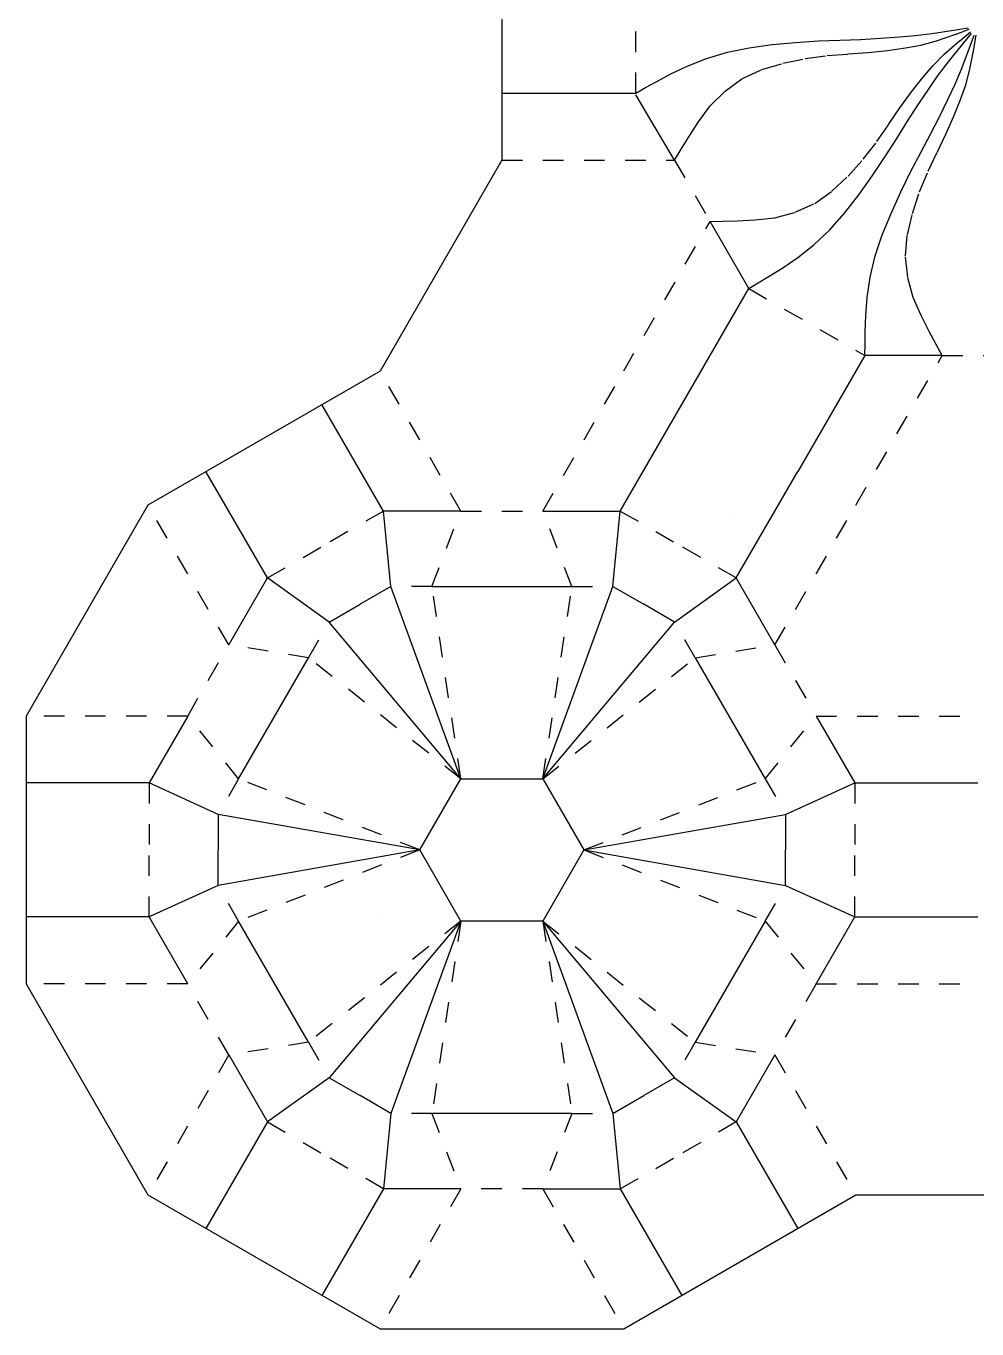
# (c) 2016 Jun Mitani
# Model space of a CAD drawing. Extents: x 7 to 203, y -288 to -9.
# Drawn here: x 7 to 72.3, y -227.2 to -137.7 of the extents above; entities that cross this region are included whole.
import ezdxf

# ---------------------------------------------------------------- set-up
doc = ezdxf.new("R2010")
doc.units = 0
for name, pattern in [('AI-LINETYPE-11', [2.822222, 1.411111, -1.411111]), ('AI-LINETYPE-120', [2.822222, 1.411111, -1.411111]), ('AI-LINETYPE-121', [2.822222, 1.411111, -1.411111]), ('AI-LINETYPE-138', [2.822222, 1.411111, -1.411111]), ('AI-LINETYPE-139', [2.822222, 1.411111, -1.411111]), ('AI-LINETYPE-140', [2.822222, 1.411111, -1.411111]), ('AI-LINETYPE-141', [2.822222, 1.411111, -1.411111]), ('AI-LINETYPE-142', [2.822222, 1.411111, -1.411111]), ('AI-LINETYPE-143', [2.822222, 1.411111, -1.411111]), ('AI-LINETYPE-144', [2.822222, 1.411111, -1.411111]), ('AI-LINETYPE-145', [2.822222, 1.411111, -1.411111]), ('AI-LINETYPE-146', [2.822222, 1.411111, -1.411111]), ('AI-LINETYPE-147', [2.822222, 1.411111, -1.411111]), ('AI-LINETYPE-148', [2.822222, 1.411111, -1.411111]), ('AI-LINETYPE-149', [2.822222, 1.411111, -1.411111]), ('AI-LINETYPE-150', [2.822222, 1.411111, -1.411111]), ('AI-LINETYPE-151', [2.822222, 1.411111, -1.411111]), ('AI-LINETYPE-152', [2.822222, 1.411111, -1.411111]), ('AI-LINETYPE-153', [2.822222, 1.411111, -1.411111]), ('AI-LINETYPE-154', [2.822222, 1.411111, -1.411111]), ('AI-LINETYPE-155', [2.822222, 1.411111, -1.411111]), ('AI-LINETYPE-156', [2.822222, 1.411111, -1.411111]), ('AI-LINETYPE-157', [2.822222, 1.411111, -1.411111]), ('AI-LINETYPE-158', [2.822222, 1.411111, -1.411111]), ('AI-LINETYPE-159', [2.822222, 1.411111, -1.411111]), ('AI-LINETYPE-160', [2.822222, 1.411111, -1.411111]), ('AI-LINETYPE-161', [2.822222, 1.411111, -1.411111]), ('AI-LINETYPE-162', [2.822222, 1.411111, -1.411111]), ('AI-LINETYPE-163', [2.822222, 1.411111, -1.411111]), ('AI-LINETYPE-164', [2.822222, 1.411111, -1.411111]), ('AI-LINETYPE-165', [2.822222, 1.411111, -1.411111]), ('AI-LINETYPE-166', [2.822222, 1.411111, -1.411111]), ('AI-LINETYPE-167', [2.822222, 1.411111, -1.411111]), ('AI-LINETYPE-168', [2.822222, 1.411111, -1.411111]), ('AI-LINETYPE-169', [2.822222, 1.411111, -1.411111]), ('AI-LINETYPE-170', [2.822222, 1.411111, -1.411111]), ('AI-LINETYPE-171', [2.822222, 1.411111, -1.411111]), ('AI-LINETYPE-172', [2.822222, 1.411111, -1.411111]), ('AI-LINETYPE-173', [2.822222, 1.411111, -1.411111]), ('AI-LINETYPE-174', [2.822222, 1.411111, -1.411111]), ('AI-LINETYPE-175', [2.822222, 1.411111, -1.411111]), ('AI-LINETYPE-176', [2.822222, 1.411111, -1.411111]), ('AI-LINETYPE-177', [2.822222, 1.411111, -1.411111]), ('AI-LINETYPE-178', [2.822222, 1.411111, -1.411111]), ('AI-LINETYPE-179', [2.822222, 1.411111, -1.411111]), ('AI-LINETYPE-18', [2.822222, 1.411111, -1.411111]), ('AI-LINETYPE-180', [2.822222, 1.411111, -1.411111]), ('AI-LINETYPE-181', [2.822222, 1.411111, -1.411111]), ('AI-LINETYPE-182', [2.822222, 1.411111, -1.411111]), ('AI-LINETYPE-183', [2.822222, 1.411111, -1.411111]), ('AI-LINETYPE-184', [2.822222, 1.411111, -1.411111]), ('AI-LINETYPE-185', [2.822222, 1.411111, -1.411111]), ('AI-LINETYPE-186', [2.822222, 1.411111, -1.411111]), ('AI-LINETYPE-187', [2.822222, 1.411111, -1.411111]), ('AI-LINETYPE-188', [2.822222, 1.411111, -1.411111]), ('AI-LINETYPE-189', [2.822222, 1.411111, -1.411111]), ('AI-LINETYPE-19', [2.822222, 1.411111, -1.411111]), ('AI-LINETYPE-190', [2.822222, 1.411111, -1.411111]), ('AI-LINETYPE-191', [2.822222, 1.411111, -1.411111]), ('AI-LINETYPE-192', [2.822222, 1.411111, -1.411111]), ('AI-LINETYPE-193', [2.822222, 1.411111, -1.411111]), ('AI-LINETYPE-194', [2.822222, 1.411111, -1.411111]), ('AI-LINETYPE-195', [2.822222, 1.411111, -1.411111]), ('AI-LINETYPE-196', [2.822222, 1.411111, -1.411111]), ('AI-LINETYPE-197', [2.822222, 1.411111, -1.411111]), ('AI-LINETYPE-198', [2.822222, 1.411111, -1.411111]), ('AI-LINETYPE-199', [2.822222, 1.411111, -1.411111]), ('AI-LINETYPE-20', [2.822222, 1.411111, -1.411111]), ('AI-LINETYPE-200', [2.822222, 1.411111, -1.411111]), ('AI-LINETYPE-201', [2.822222, 1.411111, -1.411111]), ('AI-LINETYPE-202', [2.822222, 1.411111, -1.411111]), ('AI-LINETYPE-203', [2.822222, 1.411111, -1.411111]), ('AI-LINETYPE-204', [2.822222, 1.411111, -1.411111]), ('AI-LINETYPE-205', [2.822222, 1.411111, -1.411111]), ('AI-LINETYPE-206', [2.822222, 1.411111, -1.411111]), ('AI-LINETYPE-207', [2.822222, 1.411111, -1.411111]), ('AI-LINETYPE-208', [2.822222, 1.411111, -1.411111]), ('AI-LINETYPE-209', [2.822222, 1.411111, -1.411111]), ('AI-LINETYPE-210', [2.822222, 1.411111, -1.411111]), ('AI-LINETYPE-211', [2.822222, 1.411111, -1.411111]), ('AI-LINETYPE-212', [2.822222, 1.411111, -1.411111]), ('AI-LINETYPE-213', [2.822222, 1.411111, -1.411111]), ('AI-LINETYPE-214', [2.822222, 1.411111, -1.411111]), ('AI-LINETYPE-215', [2.822222, 1.411111, -1.411111]), ('AI-LINETYPE-388', [2.822222, 1.411111, -1.411111]), ('AI-LINETYPE-389', [2.822222, 1.411111, -1.411111]), ('AI-LINETYPE-391', [2.822222, 1.411111, -1.411111]), ('AI-LINETYPE-395', [2.822222, 1.411111, -1.411111]), ('AI-LINETYPE-60', [2.822222, 1.411111, -1.411111]), ('AI-LINETYPE-61', [2.822222, 1.411111, -1.411111]), ('AI-LINETYPE-72', [2.822222, 1.411111, -1.411111]), ('AI-LINETYPE-73', [2.822222, 1.411111, -1.411111]), ('AI-LINETYPE-93', [2.822222, 1.411111, -1.411111]), ('AI-LINETYPE-94', [2.822222, 1.411111, -1.411111]), ('AI-LINETYPE-95', [2.822222, 1.411111, -1.411111])]:
    doc.linetypes.add(name, pattern=pattern)
for name, color, linetype in [('CUTLINE', 7, 'CONTINUOUS'), ('MOUNTAINLINE', 7, 'CONTINUOUS'), ('VALLEYLINE', 7, 'CONTINUOUS')]:
    doc.layers.add(name, color=color, linetype=linetype)

# ---------------------------------------------------------------- blocks, each defined once
blk = doc.blocks.new('BLOCK_12')
at = {"layer": 'VALLEYLINE', "color": 7, "linetype": 'AI-LINETYPE-11'}
blk.add_lwpolyline([(39.651, -146.895), (39.651, -146.895), (51.515, -146.895)], dxfattribs=at)
blk = doc.blocks.new('BLOCK_19')
at = {"layer": 'VALLEYLINE', "color": 7, "linetype": 'AI-LINETYPE-18'}
blk.add_lwpolyline([(69.901, -160.323), (69.901, -160.323)], dxfattribs=at)
blk = doc.blocks.new('BLOCK_20')
at = {"layer": 'VALLEYLINE', "color": 7, "linetype": 'AI-LINETYPE-19'}
blk.add_lwpolyline([(53.95, -151.114), (53.95, -151.114)], dxfattribs=at)
blk = doc.blocks.new('BLOCK_21')
at = {"layer": 'VALLEYLINE', "color": 7, "linetype": 'AI-LINETYPE-20'}
blk.add_lwpolyline([(51.515, -146.895), (51.515, -146.895)], dxfattribs=at)
blk = doc.blocks.new('BLOCK_58')
at = {"layer": 'VALLEYLINE', "color": 7, "linetype": 'AI-LINETYPE-60'}
blk.add_lwpolyline([(53.95, -151.114), (53.95, -151.114)], dxfattribs=at)
at = {"layer": 'VALLEYLINE', "color": 7, "linetype": 'AI-LINETYPE-61'}
blk.add_lwpolyline([(69.901, -160.323), (69.901, -160.323)], dxfattribs=at)
blk = doc.blocks.new('BLOCK_59')
at = {"layer": 'VALLEYLINE', "color": 7, "linetype": 'AI-LINETYPE-72'}
blk.add_lwpolyline([(53.95, -151.114), (53.95, -151.114)], dxfattribs=at)
at = {"layer": 'VALLEYLINE', "color": 7, "linetype": 'AI-LINETYPE-73'}
blk.add_lwpolyline([(69.901, -160.323), (69.901, -160.323)], dxfattribs=at)
blk = doc.blocks.new('BLOCK_73')
at = {"layer": 'VALLEYLINE', "color": 7, "linetype": 'AI-LINETYPE-93'}
blk.add_lwpolyline([(69.901, -160.323), (69.482, -159.557), (69.013, -158.681), (68.444, -157.576), (67.905, -156.344), (67.526, -154.945), (67.371, -153.477), (67.506, -152.032), (67.855, -150.554), (68.344, -149.077), (68.923, -147.66), (69.542, -146.365), (70.15, -145.123), (70.699, -143.884), (71.163, -142.722), (71.518, -141.725), (71.807, -140.654), (72.076, -139.256), (72.232, -138.314)], dxfattribs=at)
blk = doc.blocks.new('BLOCK_74')
at = {"layer": 'VALLEYLINE', "color": 7, "linetype": 'AI-LINETYPE-94'}
blk.add_lwpolyline([(53.95, -151.114), (54.822, -151.094), (55.815, -151.061), (57.057, -151.002), (58.393, -150.852), (59.795, -150.481), (61.143, -149.881), (62.327, -149.042), (63.432, -148), (64.467, -146.839), (65.405, -145.628), (66.217, -144.445), (66.989, -143.298), (67.787, -142.203), (68.561, -141.22), (69.247, -140.415), (70.03, -139.628), (71.106, -138.696), (71.844, -138.09)], dxfattribs=at)
blk = doc.blocks.new('BLOCK_75')
at = {"layer": 'VALLEYLINE', "color": 7, "linetype": 'AI-LINETYPE-95'}
blk.add_lwpolyline([(51.515, -146.895), (51.968, -146.15), (52.492, -145.306), (53.165, -144.261), (53.962, -143.178), (54.985, -142.15), (56.179, -141.282), (57.497, -140.676), (58.952, -140.24), (60.475, -139.925), (61.993, -139.718), (63.423, -139.606), (64.803, -139.512), (66.15, -139.368), (67.388, -139.189), (68.43, -138.997), (69.501, -138.712), (70.847, -138.246), (71.74, -137.91)], dxfattribs=at)
blk = doc.blocks.new('BLOCK_100')
at = {"layer": 'VALLEYLINE', "color": 7, "linetype": 'AI-LINETYPE-120'}
blk.add_lwpolyline([(48.018, -161.387), (48.018, -161.387), (53.95, -151.114)], dxfattribs=at)
blk = doc.blocks.new('BLOCK_101')
at = {"layer": 'VALLEYLINE', "color": 7, "linetype": 'AI-LINETYPE-121'}
blk.add_lwpolyline([(63.969, -170.597), (63.969, -170.597), (69.901, -160.323)], dxfattribs=at)
blk = doc.blocks.new('BLOCK_118')
at = {"layer": 'VALLEYLINE', "color": 7, "linetype": 'AI-LINETYPE-138'}
blk.add_lwpolyline([(36.832, -189.415), (36.832, -189.415)], dxfattribs=at)
blk = doc.blocks.new('BLOCK_119')
at = {"layer": 'VALLEYLINE', "color": 7, "linetype": 'AI-LINETYPE-139'}
blk.add_lwpolyline([(42.471, -189.415), (42.471, -189.415)], dxfattribs=at)
blk = doc.blocks.new('BLOCK_120')
at = {"layer": 'VALLEYLINE', "color": 7, "linetype": 'AI-LINETYPE-140'}
blk.add_lwpolyline([(36.832, -189.415), (34.845, -176.196)], dxfattribs=at)
blk = doc.blocks.new('BLOCK_121')
at = {"layer": 'VALLEYLINE', "color": 7, "linetype": 'AI-LINETYPE-141'}
blk.add_lwpolyline([(42.471, -189.415), (44.457, -176.196)], dxfattribs=at)
blk = doc.blocks.new('BLOCK_122')
at = {"layer": 'VALLEYLINE', "color": 7, "linetype": 'AI-LINETYPE-142'}
blk.add_lwpolyline([(34.845, -176.196), (32.023, -176.196)], dxfattribs=at)
blk = doc.blocks.new('BLOCK_123')
at = {"layer": 'VALLEYLINE', "color": 7, "linetype": 'AI-LINETYPE-143'}
blk.add_lwpolyline([(44.457, -176.196), (47.279, -176.196)], dxfattribs=at)
blk = doc.blocks.new('BLOCK_124')
at = {"layer": 'VALLEYLINE', "color": 7, "linetype": 'AI-LINETYPE-144'}
blk.add_lwpolyline([(34.845, -176.196), (36.832, -171.007)], dxfattribs=at)
blk = doc.blocks.new('BLOCK_125')
at = {"layer": 'VALLEYLINE', "color": 7, "linetype": 'AI-LINETYPE-145'}
blk.add_lwpolyline([(44.457, -176.196), (42.471, -171.007)], dxfattribs=at)
blk = doc.blocks.new('BLOCK_126')
at = {"layer": 'VALLEYLINE', "color": 7, "linetype": 'AI-LINETYPE-146'}
blk.add_lwpolyline([(36.832, -171.007), (42.471, -171.007)], dxfattribs=at)
blk = doc.blocks.new('BLOCK_127')
at = {"layer": 'VALLEYLINE', "color": 7, "linetype": 'AI-LINETYPE-147'}
blk.add_lwpolyline([(31.518, -171.007), (27.533, -173.308)], dxfattribs=at)
blk = doc.blocks.new('BLOCK_128')
at = {"layer": 'VALLEYLINE', "color": 7, "linetype": 'AI-LINETYPE-148'}
blk.add_lwpolyline([(47.785, -171.007), (51.77, -173.308)], dxfattribs=at)
blk = doc.blocks.new('BLOCK_129')
at = {"layer": 'VALLEYLINE', "color": 7, "linetype": 'AI-LINETYPE-149'}
blk.add_lwpolyline([(42.471, -189.415), (42.471, -189.415)], dxfattribs=at)
blk = doc.blocks.new('BLOCK_130')
at = {"layer": 'VALLEYLINE', "color": 7, "linetype": 'AI-LINETYPE-150'}
blk.add_lwpolyline([(45.29, -194.298), (45.29, -194.298)], dxfattribs=at)
blk = doc.blocks.new('BLOCK_131')
at = {"layer": 'VALLEYLINE', "color": 7, "linetype": 'AI-LINETYPE-151'}
blk.add_lwpolyline([(42.471, -189.415), (52.925, -181.085)], dxfattribs=at)
blk = doc.blocks.new('BLOCK_132')
at = {"layer": 'VALLEYLINE', "color": 7, "linetype": 'AI-LINETYPE-152'}
blk.add_lwpolyline([(45.29, -194.298), (57.731, -189.409)], dxfattribs=at)
blk = doc.blocks.new('BLOCK_133')
at = {"layer": 'VALLEYLINE', "color": 7, "linetype": 'AI-LINETYPE-153'}
blk.add_lwpolyline([(52.925, -181.085), (51.514, -178.64)], dxfattribs=at)
blk = doc.blocks.new('BLOCK_134')
at = {"layer": 'VALLEYLINE', "color": 7, "linetype": 'AI-LINETYPE-154'}
blk.add_lwpolyline([(57.731, -189.409), (59.142, -191.854)], dxfattribs=at)
blk = doc.blocks.new('BLOCK_135')
at = {"layer": 'VALLEYLINE', "color": 7, "linetype": 'AI-LINETYPE-155'}
blk.add_lwpolyline([(52.925, -181.085), (58.412, -180.211)], dxfattribs=at)
blk = doc.blocks.new('BLOCK_136')
at = {"layer": 'VALLEYLINE', "color": 7, "linetype": 'AI-LINETYPE-156'}
blk.add_lwpolyline([(57.731, -189.409), (61.232, -185.094)], dxfattribs=at)
blk = doc.blocks.new('BLOCK_137')
at = {"layer": 'VALLEYLINE', "color": 7, "linetype": 'AI-LINETYPE-157'}
blk.add_lwpolyline([(58.412, -180.211), (61.232, -185.094)], dxfattribs=at)
blk = doc.blocks.new('BLOCK_138')
at = {"layer": 'VALLEYLINE', "color": 7, "linetype": 'AI-LINETYPE-158'}
blk.add_lwpolyline([(55.755, -175.609), (51.77, -173.308)], dxfattribs=at)
blk = doc.blocks.new('BLOCK_139')
at = {"layer": 'VALLEYLINE', "color": 7, "linetype": 'AI-LINETYPE-159'}
blk.add_lwpolyline([(63.888, -189.696), (63.888, -194.298)], dxfattribs=at)
blk = doc.blocks.new('BLOCK_140')
at = {"layer": 'VALLEYLINE', "color": 7, "linetype": 'AI-LINETYPE-160'}
blk.add_lwpolyline([(45.29, -194.298), (45.29, -194.298)], dxfattribs=at)
blk = doc.blocks.new('BLOCK_141')
at = {"layer": 'VALLEYLINE', "color": 7, "linetype": 'AI-LINETYPE-161'}
blk.add_lwpolyline([(42.471, -199.181), (42.471, -199.181)], dxfattribs=at)
blk = doc.blocks.new('BLOCK_142')
at = {"layer": 'VALLEYLINE', "color": 7, "linetype": 'AI-LINETYPE-162'}
blk.add_lwpolyline([(45.29, -194.298), (57.731, -199.187)], dxfattribs=at)
blk = doc.blocks.new('BLOCK_143')
at = {"layer": 'VALLEYLINE', "color": 7, "linetype": 'AI-LINETYPE-163'}
blk.add_lwpolyline([(42.471, -199.181), (52.925, -207.511)], dxfattribs=at)
blk = doc.blocks.new('BLOCK_144')
at = {"layer": 'VALLEYLINE', "color": 7, "linetype": 'AI-LINETYPE-164'}
blk.add_lwpolyline([(57.731, -199.187), (59.142, -196.742)], dxfattribs=at)
blk = doc.blocks.new('BLOCK_145')
at = {"layer": 'VALLEYLINE', "color": 7, "linetype": 'AI-LINETYPE-165'}
blk.add_lwpolyline([(52.925, -207.511), (51.514, -209.955)], dxfattribs=at)
blk = doc.blocks.new('BLOCK_146')
at = {"layer": 'VALLEYLINE', "color": 7, "linetype": 'AI-LINETYPE-166'}
blk.add_lwpolyline([(57.731, -199.187), (61.232, -203.501)], dxfattribs=at)
blk = doc.blocks.new('BLOCK_147')
at = {"layer": 'VALLEYLINE', "color": 7, "linetype": 'AI-LINETYPE-167'}
blk.add_lwpolyline([(52.925, -207.511), (58.412, -208.385)], dxfattribs=at)
blk = doc.blocks.new('BLOCK_148')
at = {"layer": 'VALLEYLINE', "color": 7, "linetype": 'AI-LINETYPE-168'}
blk.add_lwpolyline([(61.232, -203.501), (58.412, -208.385)], dxfattribs=at)
blk = doc.blocks.new('BLOCK_149')
at = {"layer": 'VALLEYLINE', "color": 7, "linetype": 'AI-LINETYPE-169'}
blk.add_lwpolyline([(63.888, -198.9), (63.888, -194.298)], dxfattribs=at)
blk = doc.blocks.new('BLOCK_150')
at = {"layer": 'VALLEYLINE', "color": 7, "linetype": 'AI-LINETYPE-170'}
blk.add_lwpolyline([(55.755, -212.986), (51.77, -215.288)], dxfattribs=at)
blk = doc.blocks.new('BLOCK_151')
at = {"layer": 'VALLEYLINE', "color": 7, "linetype": 'AI-LINETYPE-171'}
blk.add_lwpolyline([(42.471, -199.181), (42.471, -199.181)], dxfattribs=at)
blk = doc.blocks.new('BLOCK_152')
at = {"layer": 'VALLEYLINE', "color": 7, "linetype": 'AI-LINETYPE-172'}
blk.add_lwpolyline([(36.832, -199.181), (36.832, -199.181)], dxfattribs=at)
blk = doc.blocks.new('BLOCK_153')
at = {"layer": 'VALLEYLINE', "color": 7, "linetype": 'AI-LINETYPE-173'}
blk.add_lwpolyline([(42.471, -199.181), (44.457, -212.399)], dxfattribs=at)
blk = doc.blocks.new('BLOCK_154')
at = {"layer": 'VALLEYLINE', "color": 7, "linetype": 'AI-LINETYPE-174'}
blk.add_lwpolyline([(36.832, -199.181), (34.845, -212.399)], dxfattribs=at)
blk = doc.blocks.new('BLOCK_155')
at = {"layer": 'VALLEYLINE', "color": 7, "linetype": 'AI-LINETYPE-175'}
blk.add_lwpolyline([(44.457, -212.399), (47.279, -212.399)], dxfattribs=at)
blk = doc.blocks.new('BLOCK_156')
at = {"layer": 'VALLEYLINE', "color": 7, "linetype": 'AI-LINETYPE-176'}
blk.add_lwpolyline([(34.845, -212.399), (32.023, -212.399)], dxfattribs=at)
blk = doc.blocks.new('BLOCK_157')
at = {"layer": 'VALLEYLINE', "color": 7, "linetype": 'AI-LINETYPE-177'}
blk.add_lwpolyline([(44.457, -212.399), (42.471, -217.588)], dxfattribs=at)
blk = doc.blocks.new('BLOCK_158')
at = {"layer": 'VALLEYLINE', "color": 7, "linetype": 'AI-LINETYPE-178'}
blk.add_lwpolyline([(34.845, -212.399), (36.832, -217.588)], dxfattribs=at)
blk = doc.blocks.new('BLOCK_159')
at = {"layer": 'VALLEYLINE', "color": 7, "linetype": 'AI-LINETYPE-179'}
blk.add_lwpolyline([(42.471, -217.588), (36.832, -217.588)], dxfattribs=at)
blk = doc.blocks.new('BLOCK_160')
at = {"layer": 'VALLEYLINE', "color": 7, "linetype": 'AI-LINETYPE-180'}
blk.add_lwpolyline([(47.785, -217.588), (51.77, -215.288)], dxfattribs=at)
blk = doc.blocks.new('BLOCK_161')
at = {"layer": 'VALLEYLINE', "color": 7, "linetype": 'AI-LINETYPE-181'}
blk.add_lwpolyline([(31.518, -217.588), (27.533, -215.288)], dxfattribs=at)
blk = doc.blocks.new('BLOCK_162')
at = {"layer": 'VALLEYLINE', "color": 7, "linetype": 'AI-LINETYPE-182'}
blk.add_lwpolyline([(36.832, -199.181), (36.832, -199.181)], dxfattribs=at)
blk = doc.blocks.new('BLOCK_163')
at = {"layer": 'VALLEYLINE', "color": 7, "linetype": 'AI-LINETYPE-183'}
blk.add_lwpolyline([(34.012, -194.298), (34.012, -194.298)], dxfattribs=at)
blk = doc.blocks.new('BLOCK_164')
at = {"layer": 'VALLEYLINE', "color": 7, "linetype": 'AI-LINETYPE-184'}
blk.add_lwpolyline([(36.832, -199.181), (26.377, -207.511)], dxfattribs=at)
blk = doc.blocks.new('BLOCK_165')
at = {"layer": 'VALLEYLINE', "color": 7, "linetype": 'AI-LINETYPE-185'}
blk.add_lwpolyline([(34.012, -194.298), (21.571, -199.187)], dxfattribs=at)
blk = doc.blocks.new('BLOCK_166')
at = {"layer": 'VALLEYLINE', "color": 7, "linetype": 'AI-LINETYPE-186'}
blk.add_lwpolyline([(26.377, -207.511), (27.789, -209.955)], dxfattribs=at)
blk = doc.blocks.new('BLOCK_167')
at = {"layer": 'VALLEYLINE', "color": 7, "linetype": 'AI-LINETYPE-187'}
blk.add_lwpolyline([(21.571, -199.187), (20.16, -196.742)], dxfattribs=at)
blk = doc.blocks.new('BLOCK_168')
at = {"layer": 'VALLEYLINE', "color": 7, "linetype": 'AI-LINETYPE-188'}
blk.add_lwpolyline([(26.377, -207.511), (20.89, -208.385)], dxfattribs=at)
blk = doc.blocks.new('BLOCK_169')
at = {"layer": 'VALLEYLINE', "color": 7, "linetype": 'AI-LINETYPE-189'}
blk.add_lwpolyline([(21.571, -199.187), (18.071, -203.501)], dxfattribs=at)
blk = doc.blocks.new('BLOCK_170')
at = {"layer": 'VALLEYLINE', "color": 7, "linetype": 'AI-LINETYPE-190'}
blk.add_lwpolyline([(20.89, -208.385), (18.071, -203.501)], dxfattribs=at)
blk = doc.blocks.new('BLOCK_171')
at = {"layer": 'VALLEYLINE', "color": 7, "linetype": 'AI-LINETYPE-191'}
blk.add_lwpolyline([(23.547, -212.986), (27.533, -215.288)], dxfattribs=at)
blk = doc.blocks.new('BLOCK_172')
at = {"layer": 'VALLEYLINE', "color": 7, "linetype": 'AI-LINETYPE-192'}
blk.add_lwpolyline([(15.414, -198.9), (15.414, -194.298)], dxfattribs=at)
blk = doc.blocks.new('BLOCK_173')
at = {"layer": 'VALLEYLINE', "color": 7, "linetype": 'AI-LINETYPE-193'}
blk.add_lwpolyline([(18.071, -203.501), (6.967, -203.501)], dxfattribs=at)
blk = doc.blocks.new('BLOCK_174')
at = {"layer": 'VALLEYLINE', "color": 7, "linetype": 'AI-LINETYPE-194'}
blk.add_lwpolyline([(34.012, -194.298), (34.012, -194.298)], dxfattribs=at)
blk = doc.blocks.new('BLOCK_175')
at = {"layer": 'VALLEYLINE', "color": 7, "linetype": 'AI-LINETYPE-195'}
blk.add_lwpolyline([(36.832, -189.415), (36.832, -189.415)], dxfattribs=at)
blk = doc.blocks.new('BLOCK_176')
at = {"layer": 'VALLEYLINE', "color": 7, "linetype": 'AI-LINETYPE-196'}
blk.add_lwpolyline([(34.012, -194.298), (21.571, -189.409)], dxfattribs=at)
blk = doc.blocks.new('BLOCK_177')
at = {"layer": 'VALLEYLINE', "color": 7, "linetype": 'AI-LINETYPE-197'}
blk.add_lwpolyline([(36.832, -189.415), (26.377, -181.085)], dxfattribs=at)
blk = doc.blocks.new('BLOCK_178')
at = {"layer": 'VALLEYLINE', "color": 7, "linetype": 'AI-LINETYPE-198'}
blk.add_lwpolyline([(21.571, -189.409), (20.16, -191.854)], dxfattribs=at)
blk = doc.blocks.new('BLOCK_179')
at = {"layer": 'VALLEYLINE', "color": 7, "linetype": 'AI-LINETYPE-199'}
blk.add_lwpolyline([(26.377, -181.085), (27.789, -178.64)], dxfattribs=at)
blk = doc.blocks.new('BLOCK_180')
at = {"layer": 'VALLEYLINE', "color": 7, "linetype": 'AI-LINETYPE-200'}
blk.add_lwpolyline([(21.571, -189.409), (18.071, -185.094)], dxfattribs=at)
blk = doc.blocks.new('BLOCK_181')
at = {"layer": 'VALLEYLINE', "color": 7, "linetype": 'AI-LINETYPE-201'}
blk.add_lwpolyline([(26.377, -181.085), (20.89, -180.211)], dxfattribs=at)
blk = doc.blocks.new('BLOCK_182')
at = {"layer": 'VALLEYLINE', "color": 7, "linetype": 'AI-LINETYPE-202'}
blk.add_lwpolyline([(18.071, -185.094), (20.89, -180.211)], dxfattribs=at)
blk = doc.blocks.new('BLOCK_183')
at = {"layer": 'VALLEYLINE', "color": 7, "linetype": 'AI-LINETYPE-203'}
blk.add_lwpolyline([(15.414, -189.696), (15.414, -194.298)], dxfattribs=at)
blk = doc.blocks.new('BLOCK_184')
at = {"layer": 'VALLEYLINE', "color": 7, "linetype": 'AI-LINETYPE-204'}
blk.add_lwpolyline([(23.547, -175.609), (27.533, -173.308)], dxfattribs=at)
blk = doc.blocks.new('BLOCK_185')
at = {"layer": 'VALLEYLINE', "color": 7, "linetype": 'AI-LINETYPE-205'}
blk.add_lwpolyline([(18.071, -185.094), (6.967, -185.094)], dxfattribs=at)
blk = doc.blocks.new('BLOCK_186')
at = {"layer": 'VALLEYLINE', "color": 7, "linetype": 'AI-LINETYPE-206'}
blk.add_lwpolyline([(20.891, -180.211), (15.339, -170.595)], dxfattribs=at)
blk = doc.blocks.new('BLOCK_187')
at = {"layer": 'VALLEYLINE', "color": 7, "linetype": 'AI-LINETYPE-207'}
blk.add_lwpolyline([(36.832, -171.007), (31.28, -161.391)], dxfattribs=at)
blk = doc.blocks.new('BLOCK_188')
at = {"layer": 'VALLEYLINE', "color": 7, "linetype": 'AI-LINETYPE-208'}
blk.add_lwpolyline([(36.832, -217.588), (31.28, -227.204)], dxfattribs=at)
blk = doc.blocks.new('BLOCK_189')
at = {"layer": 'VALLEYLINE', "color": 7, "linetype": 'AI-LINETYPE-209'}
blk.add_lwpolyline([(20.89, -208.384), (15.338, -218)], dxfattribs=at)
blk = doc.blocks.new('BLOCK_190')
at = {"layer": 'VALLEYLINE', "color": 7, "linetype": 'AI-LINETYPE-210'}
blk.add_lwpolyline([(61.232, -203.501), (72.336, -203.501)], dxfattribs=at)
blk = doc.blocks.new('BLOCK_191')
at = {"layer": 'VALLEYLINE', "color": 7, "linetype": 'AI-LINETYPE-211'}
blk.add_lwpolyline([(61.232, -185.094), (72.336, -185.094)], dxfattribs=at)
blk = doc.blocks.new('BLOCK_192')
at = {"layer": 'VALLEYLINE', "color": 7, "linetype": 'AI-LINETYPE-212'}
blk.add_lwpolyline([(58.412, -180.211), (63.964, -170.595)], dxfattribs=at)
blk = doc.blocks.new('BLOCK_193')
at = {"layer": 'VALLEYLINE', "color": 7, "linetype": 'AI-LINETYPE-213'}
blk.add_lwpolyline([(42.471, -171.007), (48.023, -161.391)], dxfattribs=at)
blk = doc.blocks.new('BLOCK_194')
at = {"layer": 'VALLEYLINE', "color": 7, "linetype": 'AI-LINETYPE-214'}
blk.add_lwpolyline([(42.471, -217.588), (48.023, -227.204)], dxfattribs=at)
blk = doc.blocks.new('BLOCK_195')
at = {"layer": 'VALLEYLINE', "color": 7, "linetype": 'AI-LINETYPE-215'}
blk.add_lwpolyline([(58.412, -208.384), (63.964, -218)], dxfattribs=at)
blk = doc.blocks.new('BLOCK_358')
at = {"layer": 'MOUNTAINLINE', "color": 7}
blk.add_lwpolyline([(56.608, -155.718), (56.608, -155.718)], dxfattribs=at)
blk = doc.blocks.new('BLOCK_359')
at = {"layer": 'MOUNTAINLINE', "color": 7}
blk.add_lwpolyline([(48.856, -142.291), (48.856, -142.291)], dxfattribs=at)
blk = doc.blocks.new('BLOCK_389')
at = {"layer": 'MOUNTAINLINE', "color": 7}
blk.add_lwpolyline([(64.584, -160.323), (64.595, -159.557), (64.614, -158.681), (64.648, -157.576), (64.734, -156.344), (64.949, -154.945), (65.295, -153.477), (65.78, -152.032), (66.381, -150.554), (67.052, -149.077), (67.75, -147.66), (68.433, -146.365), (69.096, -145.123), (69.728, -143.884), (70.296, -142.722), (70.761, -141.725), (71.215, -140.654), (71.753, -139.256), (72.103, -138.314)], dxfattribs=at)
blk = doc.blocks.new('BLOCK_390')
at = {"layer": 'MOUNTAINLINE', "color": 7}
blk.add_lwpolyline([(56.609, -155.718), (57.265, -155.326), (58.015, -154.871), (58.955, -154.288), (59.979, -153.598), (61.083, -152.713), (62.181, -151.679), (63.191, -150.537), (64.17, -149.277), (65.113, -147.958), (65.991, -146.644), (66.771, -145.405), (67.515, -144.21), (68.272, -143.043), (68.995, -141.971), (69.626, -141.07), (70.326, -140.141), (71.268, -138.976), (71.909, -138.202)], dxfattribs=at)
blk = doc.blocks.new('BLOCK_391')
at = {"layer": 'MOUNTAINLINE', "color": 7}
blk.add_lwpolyline([(48.856, -142.291), (49.524, -141.918), (50.293, -141.496), (51.267, -140.974), (52.377, -140.432), (53.696, -139.918), (55.141, -139.484), (56.634, -139.182), (58.215, -138.963), (59.829, -138.805), (61.406, -138.702), (62.869, -138.646), (64.275, -138.599), (65.665, -138.527), (66.955, -138.438), (68.051, -138.342), (69.205, -138.199), (70.685, -137.966), (71.676, -137.798)], dxfattribs=at)
blk = doc.blocks.new('BLOCK_418')
at = {"layer": 'MOUNTAINLINE', "color": 7}
blk.add_lwpolyline([(36.832, -189.415), (42.471, -189.415)], dxfattribs=at)
blk = doc.blocks.new('BLOCK_419')
at = {"layer": 'MOUNTAINLINE', "color": 7}
blk.add_lwpolyline([(36.832, -189.415), (36.832, -189.415)], dxfattribs=at)
blk = doc.blocks.new('BLOCK_420')
at = {"layer": 'MOUNTAINLINE', "color": 7}
blk.add_lwpolyline([(42.471, -189.415), (42.471, -189.415)], dxfattribs=at)
blk = doc.blocks.new('BLOCK_421')
at = {"layer": 'MOUNTAINLINE', "color": 7}
blk.add_lwpolyline([(36.832, -189.415), (32.023, -176.196)], dxfattribs=at)
blk = doc.blocks.new('BLOCK_422')
at = {"layer": 'MOUNTAINLINE', "color": 7}
blk.add_lwpolyline([(42.471, -189.415), (47.279, -176.196)], dxfattribs=at)
blk = doc.blocks.new('BLOCK_423')
at = {"layer": 'MOUNTAINLINE', "color": 7}
blk.add_lwpolyline([(34.845, -176.196), (44.457, -176.196)], dxfattribs=at)
blk = doc.blocks.new('BLOCK_424')
at = {"layer": 'MOUNTAINLINE', "color": 7}
blk.add_lwpolyline([(32.023, -176.196), (29.906, -177.418)], dxfattribs=at)
blk = doc.blocks.new('BLOCK_425')
at = {"layer": 'MOUNTAINLINE', "color": 7}
blk.add_lwpolyline([(47.279, -176.196), (49.397, -177.418)], dxfattribs=at)
blk = doc.blocks.new('BLOCK_426')
at = {"layer": 'MOUNTAINLINE', "color": 7}
blk.add_lwpolyline([(32.023, -176.196), (31.518, -171.007)], dxfattribs=at)
blk = doc.blocks.new('BLOCK_427')
at = {"layer": 'MOUNTAINLINE', "color": 7}
blk.add_lwpolyline([(47.279, -176.196), (47.785, -171.007)], dxfattribs=at)
blk = doc.blocks.new('BLOCK_428')
at = {"layer": 'MOUNTAINLINE', "color": 7}
blk.add_lwpolyline([(36.832, -171.007), (31.518, -171.007)], dxfattribs=at)
blk = doc.blocks.new('BLOCK_429')
at = {"layer": 'MOUNTAINLINE', "color": 7}
blk.add_lwpolyline([(42.471, -171.007), (47.785, -171.007)], dxfattribs=at)
blk = doc.blocks.new('BLOCK_430')
at = {"layer": 'MOUNTAINLINE', "color": 7}
blk.add_lwpolyline([(42.471, -189.415), (45.29, -194.298)], dxfattribs=at)
blk = doc.blocks.new('BLOCK_431')
at = {"layer": 'MOUNTAINLINE', "color": 7}
blk.add_lwpolyline([(42.471, -189.415), (42.471, -189.415)], dxfattribs=at)
blk = doc.blocks.new('BLOCK_432')
at = {"layer": 'MOUNTAINLINE', "color": 7}
blk.add_lwpolyline([(45.29, -194.298), (45.29, -194.298)], dxfattribs=at)
blk = doc.blocks.new('BLOCK_433')
at = {"layer": 'MOUNTAINLINE', "color": 7}
blk.add_lwpolyline([(42.471, -189.415), (51.514, -178.64)], dxfattribs=at)
blk = doc.blocks.new('BLOCK_434')
at = {"layer": 'MOUNTAINLINE', "color": 7}
blk.add_lwpolyline([(45.29, -194.298), (59.142, -191.854)], dxfattribs=at)
blk = doc.blocks.new('BLOCK_435')
at = {"layer": 'MOUNTAINLINE', "color": 7}
blk.add_lwpolyline([(52.925, -181.085), (57.731, -189.409)], dxfattribs=at)
blk = doc.blocks.new('BLOCK_436')
at = {"layer": 'MOUNTAINLINE', "color": 7}
blk.add_lwpolyline([(51.514, -178.64), (49.397, -177.418)], dxfattribs=at)
blk = doc.blocks.new('BLOCK_437')
at = {"layer": 'MOUNTAINLINE', "color": 7}
blk.add_lwpolyline([(59.142, -191.854), (59.142, -194.298)], dxfattribs=at)
blk = doc.blocks.new('BLOCK_438')
at = {"layer": 'MOUNTAINLINE', "color": 7}
blk.add_lwpolyline([(51.514, -178.64), (55.755, -175.609)], dxfattribs=at)
blk = doc.blocks.new('BLOCK_439')
at = {"layer": 'MOUNTAINLINE', "color": 7}
blk.add_lwpolyline([(59.142, -191.854), (63.888, -189.696)], dxfattribs=at)
blk = doc.blocks.new('BLOCK_440')
at = {"layer": 'MOUNTAINLINE', "color": 7}
blk.add_lwpolyline([(58.412, -180.211), (55.755, -175.609)], dxfattribs=at)
blk = doc.blocks.new('BLOCK_441')
at = {"layer": 'MOUNTAINLINE', "color": 7}
blk.add_lwpolyline([(61.232, -185.094), (63.888, -189.696)], dxfattribs=at)
blk = doc.blocks.new('BLOCK_442')
at = {"layer": 'MOUNTAINLINE', "color": 7}
blk.add_lwpolyline([(45.29, -194.298), (42.471, -199.181)], dxfattribs=at)
blk = doc.blocks.new('BLOCK_443')
at = {"layer": 'MOUNTAINLINE', "color": 7}
blk.add_lwpolyline([(45.29, -194.298), (45.29, -194.298)], dxfattribs=at)
blk = doc.blocks.new('BLOCK_444')
at = {"layer": 'MOUNTAINLINE', "color": 7}
blk.add_lwpolyline([(42.471, -199.181), (42.471, -199.181)], dxfattribs=at)
blk = doc.blocks.new('BLOCK_445')
at = {"layer": 'MOUNTAINLINE', "color": 7}
blk.add_lwpolyline([(45.29, -194.298), (59.142, -196.742)], dxfattribs=at)
blk = doc.blocks.new('BLOCK_446')
at = {"layer": 'MOUNTAINLINE', "color": 7}
blk.add_lwpolyline([(42.471, -199.181), (51.514, -209.955)], dxfattribs=at)
blk = doc.blocks.new('BLOCK_447')
at = {"layer": 'MOUNTAINLINE', "color": 7}
blk.add_lwpolyline([(57.731, -199.187), (52.925, -207.511)], dxfattribs=at)
blk = doc.blocks.new('BLOCK_448')
at = {"layer": 'MOUNTAINLINE', "color": 7}
blk.add_lwpolyline([(59.142, -196.742), (59.142, -194.298)], dxfattribs=at)
blk = doc.blocks.new('BLOCK_449')
at = {"layer": 'MOUNTAINLINE', "color": 7}
blk.add_lwpolyline([(51.514, -209.955), (49.397, -211.177)], dxfattribs=at)
blk = doc.blocks.new('BLOCK_450')
at = {"layer": 'MOUNTAINLINE', "color": 7}
blk.add_lwpolyline([(59.142, -196.742), (63.888, -198.9)], dxfattribs=at)
blk = doc.blocks.new('BLOCK_451')
at = {"layer": 'MOUNTAINLINE', "color": 7}
blk.add_lwpolyline([(51.514, -209.955), (55.755, -212.986)], dxfattribs=at)
blk = doc.blocks.new('BLOCK_452')
at = {"layer": 'MOUNTAINLINE', "color": 7}
blk.add_lwpolyline([(61.232, -203.501), (63.888, -198.9)], dxfattribs=at)
blk = doc.blocks.new('BLOCK_453')
at = {"layer": 'MOUNTAINLINE', "color": 7}
blk.add_lwpolyline([(58.412, -208.385), (55.755, -212.986)], dxfattribs=at)
blk = doc.blocks.new('BLOCK_454')
at = {"layer": 'MOUNTAINLINE', "color": 7}
blk.add_lwpolyline([(42.471, -199.181), (36.832, -199.181)], dxfattribs=at)
blk = doc.blocks.new('BLOCK_455')
at = {"layer": 'MOUNTAINLINE', "color": 7}
blk.add_lwpolyline([(42.471, -199.181), (42.471, -199.181)], dxfattribs=at)
blk = doc.blocks.new('BLOCK_456')
at = {"layer": 'MOUNTAINLINE', "color": 7}
blk.add_lwpolyline([(36.832, -199.181), (36.832, -199.181)], dxfattribs=at)
blk = doc.blocks.new('BLOCK_457')
at = {"layer": 'MOUNTAINLINE', "color": 7}
blk.add_lwpolyline([(42.471, -199.181), (47.279, -212.399)], dxfattribs=at)
blk = doc.blocks.new('BLOCK_458')
at = {"layer": 'MOUNTAINLINE', "color": 7}
blk.add_lwpolyline([(36.832, -199.181), (32.023, -212.399)], dxfattribs=at)
blk = doc.blocks.new('BLOCK_459')
at = {"layer": 'MOUNTAINLINE', "color": 7}
blk.add_lwpolyline([(44.457, -212.399), (34.845, -212.399)], dxfattribs=at)
blk = doc.blocks.new('BLOCK_460')
at = {"layer": 'MOUNTAINLINE', "color": 7}
blk.add_lwpolyline([(47.279, -212.399), (49.397, -211.177)], dxfattribs=at)
blk = doc.blocks.new('BLOCK_461')
at = {"layer": 'MOUNTAINLINE', "color": 7}
blk.add_lwpolyline([(32.023, -212.399), (29.906, -211.177)], dxfattribs=at)
blk = doc.blocks.new('BLOCK_462')
at = {"layer": 'MOUNTAINLINE', "color": 7}
blk.add_lwpolyline([(47.279, -212.399), (47.785, -217.588)], dxfattribs=at)
blk = doc.blocks.new('BLOCK_463')
at = {"layer": 'MOUNTAINLINE', "color": 7}
blk.add_lwpolyline([(32.023, -212.399), (31.518, -217.588)], dxfattribs=at)
blk = doc.blocks.new('BLOCK_464')
at = {"layer": 'MOUNTAINLINE', "color": 7}
blk.add_lwpolyline([(42.471, -217.588), (47.785, -217.588)], dxfattribs=at)
blk = doc.blocks.new('BLOCK_465')
at = {"layer": 'MOUNTAINLINE', "color": 7}
blk.add_lwpolyline([(36.832, -217.588), (31.518, -217.588)], dxfattribs=at)
blk = doc.blocks.new('BLOCK_466')
at = {"layer": 'MOUNTAINLINE', "color": 7}
blk.add_lwpolyline([(36.832, -199.181), (34.012, -194.298)], dxfattribs=at)
blk = doc.blocks.new('BLOCK_467')
at = {"layer": 'MOUNTAINLINE', "color": 7}
blk.add_lwpolyline([(36.832, -199.181), (36.832, -199.181)], dxfattribs=at)
blk = doc.blocks.new('BLOCK_468')
at = {"layer": 'MOUNTAINLINE', "color": 7}
blk.add_lwpolyline([(34.012, -194.298), (34.012, -194.298)], dxfattribs=at)
blk = doc.blocks.new('BLOCK_469')
at = {"layer": 'MOUNTAINLINE', "color": 7}
blk.add_lwpolyline([(36.832, -199.181), (27.789, -209.955)], dxfattribs=at)
blk = doc.blocks.new('BLOCK_470')
at = {"layer": 'MOUNTAINLINE', "color": 7}
blk.add_lwpolyline([(34.012, -194.298), (20.16, -196.742)], dxfattribs=at)
blk = doc.blocks.new('BLOCK_471')
at = {"layer": 'MOUNTAINLINE', "color": 7}
blk.add_lwpolyline([(26.377, -207.511), (21.571, -199.187)], dxfattribs=at)
blk = doc.blocks.new('BLOCK_472')
at = {"layer": 'MOUNTAINLINE', "color": 7}
blk.add_lwpolyline([(27.789, -209.955), (29.906, -211.177)], dxfattribs=at)
blk = doc.blocks.new('BLOCK_473')
at = {"layer": 'MOUNTAINLINE', "color": 7}
blk.add_lwpolyline([(20.16, -196.742), (20.16, -194.298)], dxfattribs=at)
blk = doc.blocks.new('BLOCK_474')
at = {"layer": 'MOUNTAINLINE', "color": 7}
blk.add_lwpolyline([(27.789, -209.955), (23.547, -212.986)], dxfattribs=at)
blk = doc.blocks.new('BLOCK_475')
at = {"layer": 'MOUNTAINLINE', "color": 7}
blk.add_lwpolyline([(20.16, -196.742), (15.414, -198.9)], dxfattribs=at)
blk = doc.blocks.new('BLOCK_476')
at = {"layer": 'MOUNTAINLINE', "color": 7}
blk.add_lwpolyline([(20.89, -208.385), (23.547, -212.986)], dxfattribs=at)
blk = doc.blocks.new('BLOCK_477')
at = {"layer": 'MOUNTAINLINE', "color": 7}
blk.add_lwpolyline([(18.071, -203.501), (15.414, -198.9)], dxfattribs=at)
blk = doc.blocks.new('BLOCK_478')
at = {"layer": 'MOUNTAINLINE', "color": 7}
blk.add_lwpolyline([(15.414, -198.9), (6.967, -198.9)], dxfattribs=at)
blk = doc.blocks.new('BLOCK_479')
at = {"layer": 'MOUNTAINLINE', "color": 7}
blk.add_lwpolyline([(34.012, -194.298), (36.832, -189.415)], dxfattribs=at)
blk = doc.blocks.new('BLOCK_480')
at = {"layer": 'MOUNTAINLINE', "color": 7}
blk.add_lwpolyline([(34.012, -194.298), (34.012, -194.298)], dxfattribs=at)
blk = doc.blocks.new('BLOCK_481')
at = {"layer": 'MOUNTAINLINE', "color": 7}
blk.add_lwpolyline([(36.832, -189.415), (36.832, -189.415)], dxfattribs=at)
blk = doc.blocks.new('BLOCK_482')
at = {"layer": 'MOUNTAINLINE', "color": 7}
blk.add_lwpolyline([(34.012, -194.298), (20.16, -191.854)], dxfattribs=at)
blk = doc.blocks.new('BLOCK_483')
at = {"layer": 'MOUNTAINLINE', "color": 7}
blk.add_lwpolyline([(36.832, -189.415), (27.789, -178.64)], dxfattribs=at)
blk = doc.blocks.new('BLOCK_484')
at = {"layer": 'MOUNTAINLINE', "color": 7}
blk.add_lwpolyline([(21.571, -189.409), (26.377, -181.085)], dxfattribs=at)
blk = doc.blocks.new('BLOCK_485')
at = {"layer": 'MOUNTAINLINE', "color": 7}
blk.add_lwpolyline([(20.16, -191.854), (20.16, -194.298)], dxfattribs=at)
blk = doc.blocks.new('BLOCK_486')
at = {"layer": 'MOUNTAINLINE', "color": 7}
blk.add_lwpolyline([(27.789, -178.64), (29.906, -177.418)], dxfattribs=at)
blk = doc.blocks.new('BLOCK_487')
at = {"layer": 'MOUNTAINLINE', "color": 7}
blk.add_lwpolyline([(20.16, -191.854), (15.414, -189.696)], dxfattribs=at)
blk = doc.blocks.new('BLOCK_488')
at = {"layer": 'MOUNTAINLINE', "color": 7}
blk.add_lwpolyline([(27.789, -178.64), (23.547, -175.609)], dxfattribs=at)
blk = doc.blocks.new('BLOCK_489')
at = {"layer": 'MOUNTAINLINE', "color": 7}
blk.add_lwpolyline([(18.071, -185.094), (15.414, -189.696)], dxfattribs=at)
blk = doc.blocks.new('BLOCK_490')
at = {"layer": 'MOUNTAINLINE', "color": 7}
blk.add_lwpolyline([(20.89, -180.211), (23.547, -175.609)], dxfattribs=at)
blk = doc.blocks.new('BLOCK_491')
at = {"layer": 'MOUNTAINLINE', "color": 7}
blk.add_lwpolyline([(15.414, -189.696), (6.967, -189.696)], dxfattribs=at)
blk = doc.blocks.new('BLOCK_492')
at = {"layer": 'MOUNTAINLINE', "color": 7}
blk.add_lwpolyline([(23.547, -175.609), (19.324, -168.294)], dxfattribs=at)
blk = doc.blocks.new('BLOCK_493')
at = {"layer": 'MOUNTAINLINE', "color": 7}
blk.add_lwpolyline([(31.518, -171.007), (27.295, -163.692)], dxfattribs=at)
blk = doc.blocks.new('BLOCK_494')
at = {"layer": 'MOUNTAINLINE', "color": 7}
blk.add_lwpolyline([(31.518, -217.588), (27.295, -224.903)], dxfattribs=at)
blk = doc.blocks.new('BLOCK_495')
at = {"layer": 'MOUNTAINLINE', "color": 7}
blk.add_lwpolyline([(23.548, -212.986), (19.324, -220.301)], dxfattribs=at)
blk = doc.blocks.new('BLOCK_496')
at = {"layer": 'MOUNTAINLINE', "color": 7}
blk.add_lwpolyline([(63.889, -198.9), (72.336, -198.9)], dxfattribs=at)
blk = doc.blocks.new('BLOCK_497')
at = {"layer": 'MOUNTAINLINE', "color": 7}
blk.add_lwpolyline([(63.889, -189.696), (72.336, -189.696)], dxfattribs=at)
blk = doc.blocks.new('BLOCK_498')
at = {"layer": 'MOUNTAINLINE', "color": 7}
blk.add_lwpolyline([(55.755, -175.609), (59.979, -168.294)], dxfattribs=at)
blk = doc.blocks.new('BLOCK_499')
at = {"layer": 'MOUNTAINLINE', "color": 7}
blk.add_lwpolyline([(47.785, -171.007), (52.008, -163.692)], dxfattribs=at)
blk = doc.blocks.new('BLOCK_500')
at = {"layer": 'MOUNTAINLINE', "color": 7}
blk.add_lwpolyline([(47.785, -217.588), (52.008, -224.903)], dxfattribs=at)
blk = doc.blocks.new('BLOCK_501')
at = {"layer": 'MOUNTAINLINE', "color": 7}
blk.add_lwpolyline([(55.755, -212.986), (59.979, -220.301)], dxfattribs=at)

msp = doc.modelspace()

# ---------------------------------------------------------------- linework, layer by layer
at = {"layer": 'CUTLINE', "color": 7}
msp.add_lwpolyline([(39.651, -128.477), (39.651, -146.895), (31.28, -161.391), (15.339, -170.595), (6.967, -185.094), (6.967, -203.501), (15.338, -218), (31.28, -227.204), (48.023, -227.204), (63.964, -218), (80.702, -217.998), (96.654, -227.207), (113.387, -227.208), (129.338, -217.998), (146.076, -218), (162.018, -227.204), (178.761, -227.204), (194.703, -218), (203.074, -203.501), (203.074, -185.093), (194.702, -170.594), (178.761, -161.39), (170.389, -146.896), (170.389, -128.477)], dxfattribs=at)
at = {"layer": 'MOUNTAINLINE', "color": 7}
for points in [[(39.651, -142.291), (48.856, -142.291)], [(51.515, -146.895), (48.856, -142.403)], [(52.006, -163.69), (56.608, -155.718), (53.95, -151.114)], [(56.608, -155.718), (56.608, -155.718)], [(69.901, -160.323), (64.584, -160.323), (59.981, -168.294)], [(64.584, -160.323), (64.584, -160.323)], [(55.686, -171.129), (55.686, -171.129)], [(31.45, -199.015), (31.45, -199.015)]]:
    msp.add_lwpolyline(points, dxfattribs=at)
at = {"layer": 'VALLEYLINE', "color": 7, "linetype": 'AI-LINETYPE-389'}
msp.add_lwpolyline([(48.856, -142.291), (48.856, -133.082)], dxfattribs=at)
at = {"layer": 'VALLEYLINE', "color": 7, "linetype": 'AI-LINETYPE-395'}
msp.add_lwpolyline([(51.515, -146.895), (53.95, -151.114)], dxfattribs=at)
at = {"layer": 'VALLEYLINE', "color": 7, "linetype": 'AI-LINETYPE-388'}
msp.add_lwpolyline([(56.609, -155.718), (64.584, -160.323)], dxfattribs=at)
at = {"layer": 'VALLEYLINE', "color": 7, "linetype": 'AI-LINETYPE-391'}
msp.add_lwpolyline([(69.901, -160.323), (74.771, -160.323)], dxfattribs=at)

# ---------------------------------------------------------------- block references
at = {"layer": 'MOUNTAINLINE'}
for name in ['BLOCK_391', 'BLOCK_390', 'BLOCK_389', 'BLOCK_359', 'BLOCK_358', 'BLOCK_493', 'BLOCK_499', 'BLOCK_492', 'BLOCK_498', 'BLOCK_426', 'BLOCK_428', 'BLOCK_429', 'BLOCK_427', 'BLOCK_490', 'BLOCK_488', 'BLOCK_424', 'BLOCK_421', 'BLOCK_423', 'BLOCK_422', 'BLOCK_425', 'BLOCK_438', 'BLOCK_440', 'BLOCK_486', 'BLOCK_436', 'BLOCK_483', 'BLOCK_433', 'BLOCK_484', 'BLOCK_435', 'BLOCK_489', 'BLOCK_441', 'BLOCK_491', 'BLOCK_487', 'BLOCK_479', 'BLOCK_418', 'BLOCK_419', 'BLOCK_481', 'BLOCK_420', 'BLOCK_430', 'BLOCK_431', 'BLOCK_439', 'BLOCK_497', 'BLOCK_482', 'BLOCK_485', 'BLOCK_434', 'BLOCK_437', 'BLOCK_470', 'BLOCK_473', 'BLOCK_466', 'BLOCK_468', 'BLOCK_480', 'BLOCK_442', 'BLOCK_432', 'BLOCK_443', 'BLOCK_445', 'BLOCK_448', 'BLOCK_475', 'BLOCK_450', 'BLOCK_478', 'BLOCK_477', 'BLOCK_471', 'BLOCK_469', 'BLOCK_458', 'BLOCK_454', 'BLOCK_456', 'BLOCK_467', 'BLOCK_444', 'BLOCK_446', 'BLOCK_455', 'BLOCK_457', 'BLOCK_447', 'BLOCK_452', 'BLOCK_496', 'BLOCK_476', 'BLOCK_453', 'BLOCK_474', 'BLOCK_472', 'BLOCK_449', 'BLOCK_451', 'BLOCK_461', 'BLOCK_460', 'BLOCK_495', 'BLOCK_463', 'BLOCK_459', 'BLOCK_462', 'BLOCK_501', 'BLOCK_494', 'BLOCK_465', 'BLOCK_464', 'BLOCK_500']:
    msp.add_blockref(name, (0, 0), dxfattribs=at)
at = {"layer": 'VALLEYLINE'}
for name in ['BLOCK_58', 'BLOCK_59', 'BLOCK_75', 'BLOCK_74', 'BLOCK_73', 'BLOCK_12', 'BLOCK_21', 'BLOCK_100', 'BLOCK_20', 'BLOCK_101', 'BLOCK_19', 'BLOCK_187', 'BLOCK_193', 'BLOCK_186', 'BLOCK_192', 'BLOCK_127', 'BLOCK_124', 'BLOCK_126', 'BLOCK_125', 'BLOCK_128', 'BLOCK_184', 'BLOCK_138', 'BLOCK_122', 'BLOCK_120', 'BLOCK_121', 'BLOCK_123', 'BLOCK_179', 'BLOCK_133', 'BLOCK_182', 'BLOCK_181', 'BLOCK_135', 'BLOCK_137', 'BLOCK_177', 'BLOCK_131', 'BLOCK_185', 'BLOCK_180', 'BLOCK_136', 'BLOCK_191', 'BLOCK_183', 'BLOCK_178', 'BLOCK_176', 'BLOCK_118', 'BLOCK_175', 'BLOCK_119', 'BLOCK_129', 'BLOCK_132', 'BLOCK_134', 'BLOCK_139', 'BLOCK_172', 'BLOCK_165', 'BLOCK_163', 'BLOCK_174', 'BLOCK_130', 'BLOCK_140', 'BLOCK_142', 'BLOCK_149', 'BLOCK_167', 'BLOCK_144', 'BLOCK_169', 'BLOCK_164', 'BLOCK_154', 'BLOCK_152', 'BLOCK_162', 'BLOCK_141', 'BLOCK_143', 'BLOCK_151', 'BLOCK_153', 'BLOCK_146', 'BLOCK_173', 'BLOCK_170', 'BLOCK_148', 'BLOCK_190', 'BLOCK_168', 'BLOCK_166', 'BLOCK_145', 'BLOCK_147', 'BLOCK_189', 'BLOCK_195', 'BLOCK_171', 'BLOCK_156', 'BLOCK_158', 'BLOCK_157', 'BLOCK_155', 'BLOCK_150', 'BLOCK_161', 'BLOCK_160', 'BLOCK_188', 'BLOCK_159', 'BLOCK_194']:
    msp.add_blockref(name, (0, 0), dxfattribs=at)

doc.saveas('drawing.dxf')
